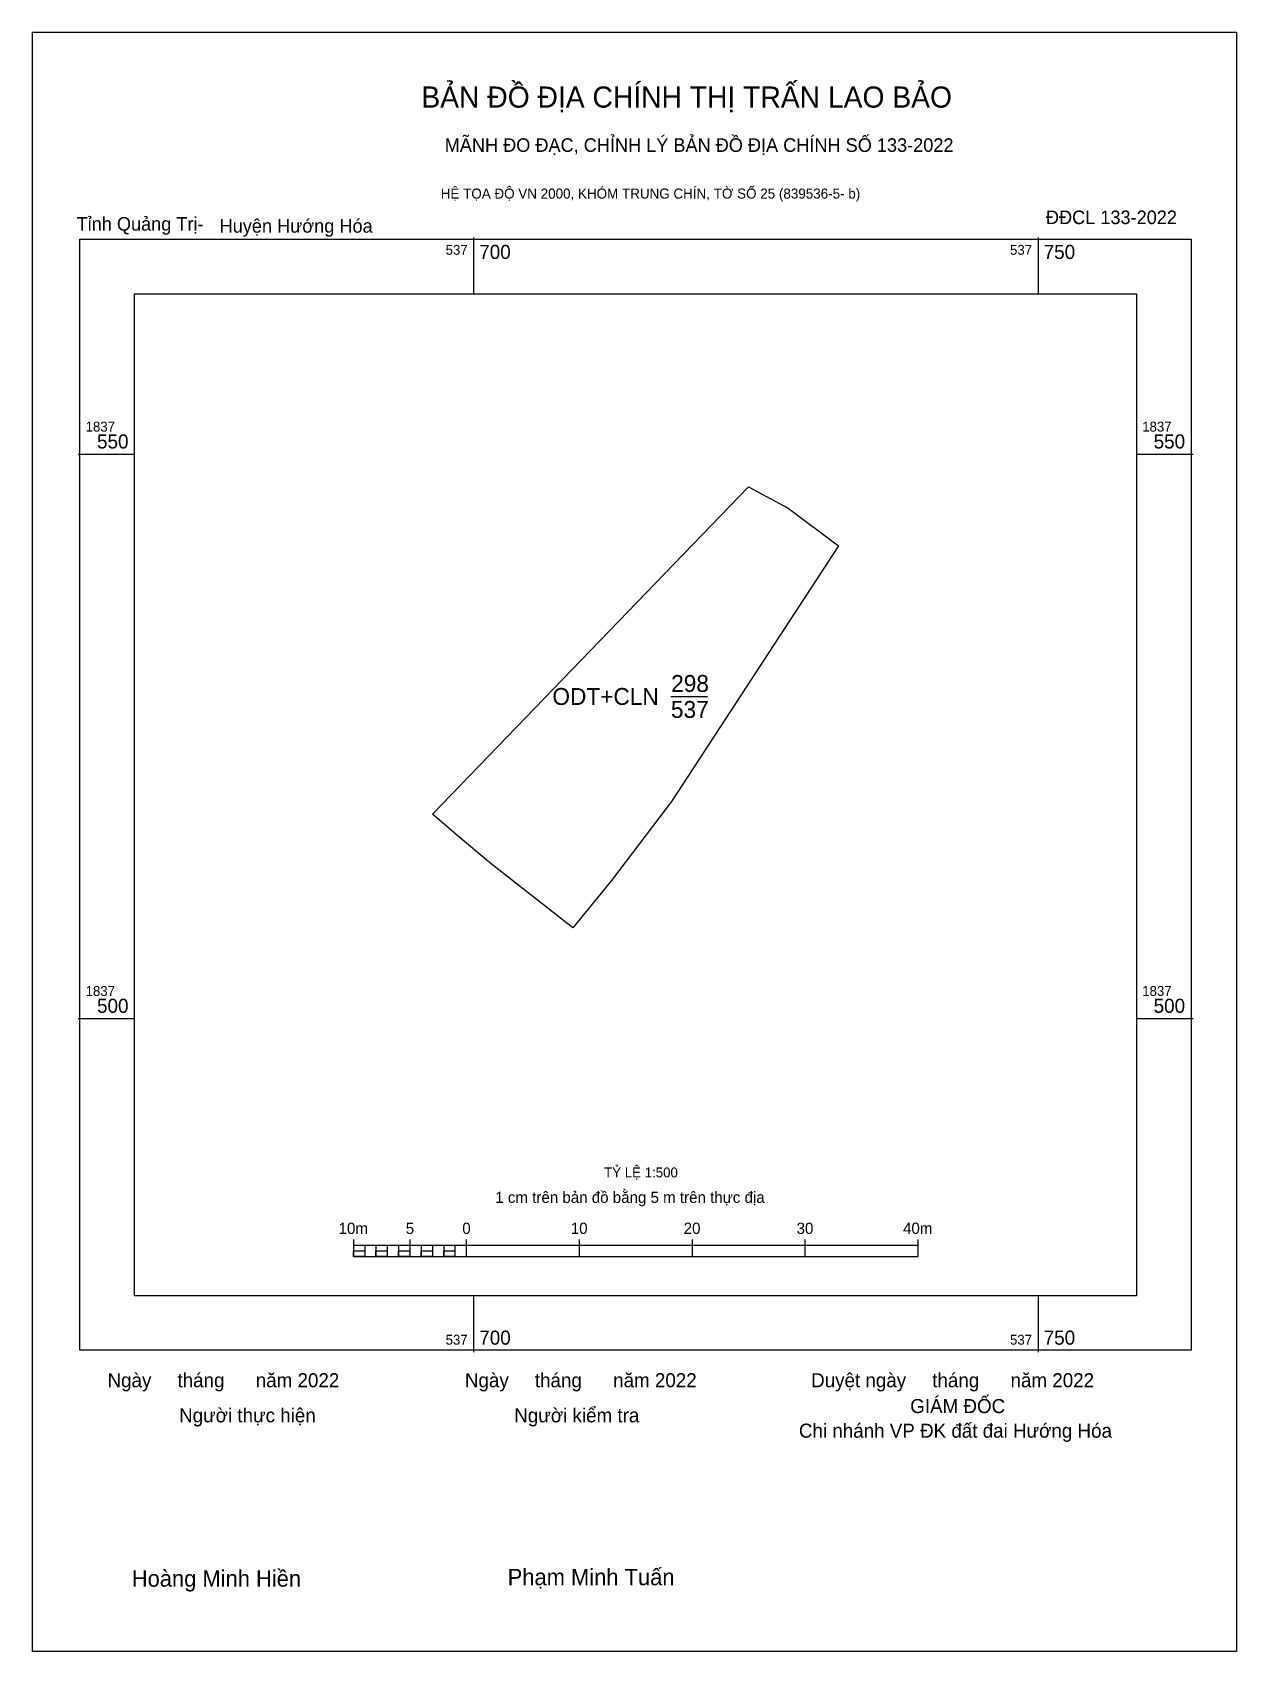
# Model space of a CAD drawing. Extents: x 537250 to 537768, y 1836982 to 1837587.
# Drawn here: x 537660.9 to 537767.6, y 1837443.9 to 1837587.4 of the extents above.
import ezdxf

# ---------------------------------------------------------------- set-up
doc = ezdxf.new("R2010")
doc.units = 0
for name, color, linetype in [('Level 10', 7, 'Continuous'), ('Level 13', 7, 'Continuous'), ('Level 15', 7, 'Continuous'), ('Level 6', 7, 'Continuous'), ('Level 62', 7, 'Continuous'), ('Level 63', 7, 'Continuous'), ('Level 9', 7, 'Continuous')]:
    doc.layers.add(name, color=color, linetype=linetype)

msp = doc.modelspace()

# ---------------------------------------------------------------- linework, layer by layer
at = {"layer": 'Level 10'}
msp.add_line((537717.48, 1837528.53), (537720.71, 1837528.53), dxfattribs=at)
msp.add_lwpolyline([(537724.36, 1837547.1), (537727.87, 1837545.21), (537732.33, 1837541.88), (537717.52, 1837519.21), (537716.5, 1837517.87), (537712.22, 1837512.23), (537708.78, 1837508.03), (537701.56, 1837513.69), (537698.46, 1837516.31), (537696.37, 1837518.09)], close=True, dxfattribs=at)
at = {"layer": 'Level 15'}
msp.add_lwpolyline([(537660.91, 1837587.37), (537767.59, 1837587.37), (537767.59, 1837443.91), (537660.91, 1837443.91)], close=True, dxfattribs=at)
at = {"layer": 'Level 62'}
msp.add_lwpolyline([(537669.97, 1837564.19), (537758.73, 1837564.19), (537758.73, 1837475.44), (537669.97, 1837475.44)], close=True, dxfattribs=at)
at = {"layer": 'Level 63'}
for p, q in [((537700, 1837569.19), (537700, 1837564.19)), ((537750, 1837569.19), (537750, 1837564.19)), ((537664.97, 1837550), (537669.97, 1837550)), ((537758.73, 1837550), (537763.73, 1837550)), ((537664.97, 1837500), (537669.97, 1837500)), ((537758.73, 1837500), (537763.73, 1837500)), ((537689.35, 1837480.41), (537689.35, 1837478.91)), ((537689.35, 1837479.91), (537739.35, 1837479.91)), ((537690.35, 1837479.91), (537690.35, 1837478.91)), ((537691.35, 1837479.91), (537691.35, 1837478.91)), ((537692.35, 1837479.91), (537692.35, 1837478.91)), ((537693.35, 1837479.91), (537693.35, 1837478.91)), ((537694.35, 1837480.41), (537694.35, 1837478.91)), ((537694.35, 1837479.91), (537694.35, 1837478.91)), ((537695.35, 1837479.91), (537695.35, 1837478.91)), ((537696.35, 1837479.91), (537696.35, 1837478.91)), ((537697.35, 1837479.91), (537697.35, 1837478.91)), ((537698.35, 1837479.91), (537698.35, 1837478.91)), ((537699.35, 1837480.41), (537699.35, 1837478.91)), ((537699.35, 1837479.91), (537699.35, 1837478.91)), ((537709.35, 1837480.41), (537709.35, 1837478.91)), ((537719.35, 1837480.41), (537719.35, 1837478.91)), ((537729.35, 1837480.41), (537729.35, 1837478.91)), ((537739.35, 1837480.41), (537739.35, 1837478.91)), ((537689.35, 1837478.91), (537739.35, 1837478.91)), ((537700, 1837475.44), (537700, 1837470.44)), ((537750, 1837475.44), (537750, 1837470.44))]:
    msp.add_line(p, q, dxfattribs=at)
for points in [[(537665.13, 1837569.04), (537763.57, 1837569.04), (537763.57, 1837470.6), (537665.13, 1837470.6)], [(537689.35, 1837479.41), (537690.35, 1837479.41), (537690.35, 1837478.91), (537689.35, 1837478.91)], [(537689.35, 1837479.41), (537690.35, 1837479.41), (537690.35, 1837478.91), (537689.35, 1837478.91)], [(537691.35, 1837479.41), (537692.35, 1837479.41), (537692.35, 1837478.91), (537691.35, 1837478.91)], [(537693.35, 1837479.41), (537694.35, 1837479.41), (537694.35, 1837478.91), (537693.35, 1837478.91)], [(537695.35, 1837479.41), (537696.35, 1837479.41), (537696.35, 1837478.91), (537695.35, 1837478.91)], [(537697.35, 1837479.41), (537698.35, 1837479.41), (537698.35, 1837478.91), (537697.35, 1837478.91)]]:
    msp.add_lwpolyline(points, close=True, dxfattribs=at)

# ---------------------------------------------------------------- texts
at = {"layer": 'Level 13'}
for s, p in [('298', (537717.5, 1837528.93)), ('ODT+CLN', (537706.98, 1837527.78)), ('537', (537717.48, 1837526.63))]:
    msp.add_text(s, height=1.5, dxfattribs=at).set_placement(p)
at = {"layer": 'Level 6'}
msp.add_text('TỶ LỆ 1:500', height=0.879, dxfattribs=at).set_placement((537711.56, 1837485.92))
at = {"layer": 'Level 63'}
for s, height, p in [('BẢN ĐỒ ĐỊA CHÍNH THỊ TRẤN LAO BẢO', 1.8718, (537695.37, 1837580.7)), ('MÃNH ĐO ĐẠC, CHỈNH LÝ BẢN ĐỒ ĐỊA CHÍNH SỐ 133-2022', 1.2011, (537697.44, 1837576.78)), ('HỆ TỌA ĐỘ VN 2000, KHÓM TRUNG CHÍN, TỜ SỐ 25 (839536-5- b)', 0.8891, (537697.09, 1837572.64)), ('537', 0.875, (537697.52, 1837567.66)), ('700', 1.25, (537700.5, 1837567.29)), ('537', 0.875, (537747.52, 1837567.66)), ('750', 1.25, (537750.5, 1837567.29)), ('1837', 0.875, (537665.63, 1837552)), ('1837', 0.875, (537759.23, 1837552)), ('550', 1.25, (537666.64, 1837550.5)), ('550', 1.25, (537760.24, 1837550.5)), ('1837', 0.875, (537665.63, 1837502)), ('1837', 0.875, (537759.23, 1837502)), ('500', 1.25, (537666.64, 1837500.5)), ('500', 1.25, (537760.24, 1837500.5)), ('1 cm trên bản đồ bằng 5 m trên thực địa', 1, (537701.92, 1837483.66)), ('10m', 1, (537688.04, 1837480.91)), ('5', 1, (537693.99, 1837480.91)), ('0', 1, (537699, 1837480.91)), ('10', 1, (537708.61, 1837480.91)), ('20', 1, (537718.61, 1837480.91)), ('30', 1, (537728.61, 1837480.91)), ('40m', 1, (537738.04, 1837480.91)), ('700', 1.25, (537700.5, 1837471.1)), ('750', 1.25, (537750.5, 1837471.1)), ('537', 0.875, (537697.52, 1837471.1)), ('537', 0.875, (537747.52, 1837471.1)), ('Ngày     tháng      năm 2022', 1.2442, (537667.57, 1837467.33)), ('Ngày     tháng      năm 2022', 1.2442, (537699.23, 1837467.33)), ('Duyệt ngày     tháng      năm 2022', 1.2442, (537729.9, 1837467.33)), ('GIÁM ĐỐC', 1.244, (537738.68, 1837465.04)), ('Người thực hiện', 1.2442, (537673.91, 1837464.22)), ('Người kiểm tra', 1.2442, (537703.6, 1837464.22)), ('Chi nhánh VP ĐK đất đai Hướng Hóa', 1.2442, (537728.82, 1837462.86)), ('Hoàng Minh Hiền', 1.4512, (537669.72, 1837449.66)), ('Phạm Minh Tuấn', 1.4512, (537703.02, 1837449.79))]:
    msp.add_text(s, height=height, dxfattribs=at).set_placement(p)
at = {"layer": 'Level 9'}
for s, p in [('ĐĐCL 133-2022', (537750.7, 1837570.38)), ('Tỉnh Quảng Trị-', (537664.83, 1837569.8)), ('Huyện Hướng Hóa', (537677.5, 1837569.62))]:
    msp.add_text(s, height=1.2011, dxfattribs=at).set_placement(p)

doc.saveas('drawing.dxf')
